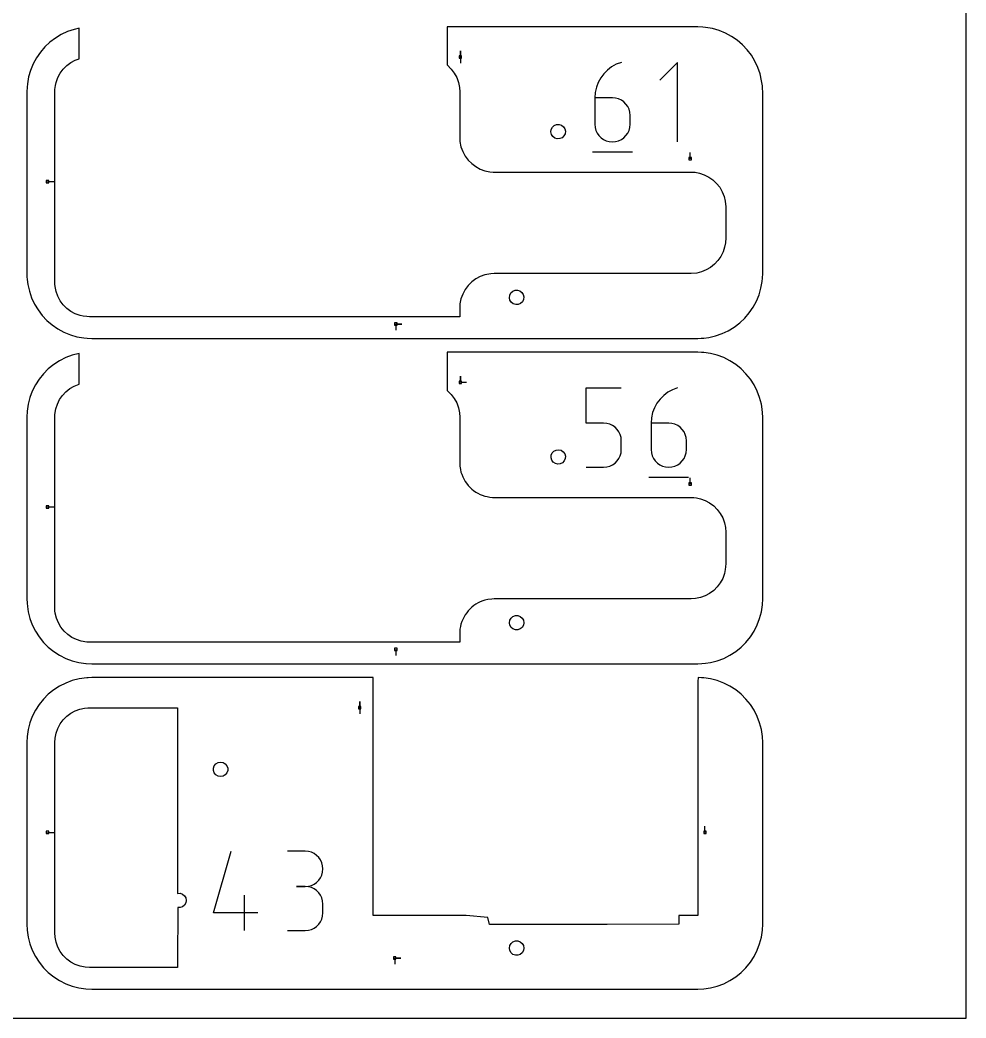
# Model space of a CAD drawing. Extents: x 0 to 570, y 0 to 470.
# Drawn here: x 351.4 to 570, y 0 to 230.6 of the extents above; entities that cross this region are included whole.
import ezdxf

# ---------------------------------------------------------------- set-up
doc = ezdxf.new("R2010")
doc.units = 0

msp = doc.modelspace()

# ---------------------------------------------------------------- linework, layer by layer
at = {"layer": 'annotation', "color": 1}
for p, q in [((453.186883, 222.055631), (453.186883, 223.484381)), ((453.186883, 222.055631), (453.186883, 223.484381)), ((453.186883, 223.484381), (453.186883, 222.055631)), ((453.186883, 222.055631), (453.186883, 220.626881)), ((488.125557, 219.765966), (487.160898, 219.038506)), ((489.197434, 220.35607), (488.125557, 219.765966)), ((490.365525, 220.794034), (489.197434, 220.35607)), ((490.365525, 220.794034), (490.365525, 220.794034)), ((503.363958, 220.794034), (499.281886, 216.710811)), ((503.363958, 202.432197), (503.363958, 220.794034)), ((485.597245, 217.230659), (485.020257, 216.179841)), ((486.314459, 218.188476), (485.597245, 217.230659)), ((487.160898, 219.038506), (486.314459, 218.188476)), ((484.594501, 215.050806), (484.330977, 213.858339)), ((485.020257, 216.179841), (484.594501, 215.050806)), ((484.330977, 213.858339), (484.240691, 212.617225)), ((484.240691, 212.617225), (484.240691, 206.514269)), ((488.318157, 212.617225), (484.240691, 212.617225)), ((489.051498, 212.55178), (488.318157, 212.617225)), ((489.741548, 212.363035), (489.051498, 212.55178)), ((490.376827, 212.062372), (489.741548, 212.363035)), ((490.94586, 211.661172), (490.376827, 212.062372)), ((491.437169, 211.170819), (490.94586, 211.661172)), ((491.839276, 210.602695), (491.437169, 211.170819)), ((492.140706, 209.968181), (491.839276, 210.602695)), ((492.32998, 209.278661), (492.140706, 209.968181)), ((492.395622, 208.545517), (492.32998, 209.278661)), ((492.395622, 206.514269), (492.395622, 208.545517)), ((492.395622, 208.545517), (492.395622, 208.545517)), ((484.240691, 206.514269), (484.240691, 206.514269)), ((484.240691, 206.514269), (484.306523, 205.780769)), ((484.306523, 205.780769), (484.496271, 205.090296)), ((492.140706, 205.090296), (492.32998, 205.780769)), ((492.32998, 205.780769), (492.395622, 206.514269)), ((484.496271, 205.090296), (484.798316, 204.454404)), ((484.798316, 204.454404), (485.20104, 203.884645)), ((485.20104, 203.884645), (485.692822, 203.392571)), ((485.692822, 203.392571), (486.262045, 202.989737)), ((486.262045, 202.989737), (486.897087, 202.687695)), ((489.741548, 202.687695), (490.376827, 202.989737)), ((490.376827, 202.989737), (490.94586, 203.392571)), ((490.94586, 203.392571), (491.437169, 203.884645)), ((491.437169, 203.884645), (491.839276, 204.454404)), ((491.839276, 204.454404), (492.140706, 205.090296)), ((486.897087, 202.687695), (487.586331, 202.497997)), ((487.586331, 202.497997), (488.318157, 202.432197)), ((488.318157, 202.432197), (489.051498, 202.497997)), ((488.318157, 202.432197), (488.318157, 202.432197)), ((489.051498, 202.497997), (489.741548, 202.687695)), ((483.73, 200.136968), (492.910919, 200.136968)), ((506.255636, 198.556444), (506.255636, 199.985194)), ((357.805641, 193.255631), (359.234391, 193.255631)), ((438.255635, 160.35063), (439.684385, 160.35063)), ((438.255635, 160.35063), (439.684385, 160.35063)), ((439.684385, 160.35063), (438.255635, 160.35063)), ((438.255635, 160.35063), (438.255635, 158.92188)), ((453.186883, 146.880628), (453.186883, 148.309378)), ((453.186883, 146.880628), (453.186883, 148.309378)), ((453.186883, 148.309378), (453.186883, 146.880628)), ((453.186883, 146.880628), (454.615633, 146.880628)), ((482.204261, 137.442222), (482.204261, 145.619032)), ((482.204261, 145.619032), (490.359192, 145.619032)), ((503.369715, 145.619032), (502.201624, 145.181068)), ((503.369715, 145.619032), (503.369715, 145.619032)), ((499.318649, 143.013474), (498.601434, 142.055657)), ((500.165088, 143.863504), (499.318649, 143.013474)), ((501.129747, 144.590964), (500.165088, 143.863504)), ((502.201624, 145.181068), (501.129747, 144.590964)), ((498.024447, 141.004839), (497.59869, 139.875804)), ((498.601434, 142.055657), (498.024447, 141.004839)), ((497.335167, 138.683337), (497.244881, 137.442222)), ((497.59869, 139.875804), (497.335167, 138.683337)), ((486.281727, 137.442222), (482.204261, 137.442222)), ((487.013856, 137.376778), (486.281727, 137.442222)), ((487.70326, 137.188033), (487.013856, 137.376778)), ((488.33835, 136.887369), (487.70326, 137.188033)), ((488.907535, 136.48617), (488.33835, 136.887369)), ((489.399223, 135.995817), (488.907535, 136.48617)), ((497.244881, 137.442222), (497.244881, 131.339266)), ((501.322346, 137.442222), (497.244881, 137.442222)), ((502.055688, 137.376778), (501.322346, 137.442222)), ((502.745737, 137.188033), (502.055688, 137.376778)), ((503.381017, 136.887369), (502.745737, 137.188033)), ((503.95005, 136.48617), (503.381017, 136.887369)), ((504.441358, 135.995817), (503.95005, 136.48617)), ((489.801823, 135.427692), (489.399223, 135.995817)), ((490.103745, 134.793179), (489.801823, 135.427692)), ((490.293399, 134.103659), (490.103745, 134.793179)), ((490.359192, 133.370514), (490.293399, 134.103659)), ((504.843466, 135.427692), (504.441358, 135.995817)), ((505.144895, 134.793179), (504.843466, 135.427692)), ((505.33417, 134.103659), (505.144895, 134.793179)), ((505.399812, 133.370514), (505.33417, 134.103659)), ((490.359192, 131.339266), (490.359192, 133.370514)), ((490.359192, 133.370514), (490.359192, 133.370514)), ((505.399812, 131.339266), (505.399812, 133.370514)), ((505.399812, 133.370514), (505.399812, 133.370514)), ((489.398843, 128.709642), (489.801567, 129.279402)), ((489.801567, 129.279402), (490.103613, 129.915294)), ((490.103613, 129.915294), (490.293361, 130.605767)), ((490.293361, 130.605767), (490.359192, 131.339266)), ((497.244881, 131.339266), (497.244881, 131.339266)), ((497.244881, 131.339266), (497.310712, 130.605767)), ((497.310712, 130.605767), (497.50046, 129.915294)), ((497.50046, 129.915294), (497.802506, 129.279402)), ((497.802506, 129.279402), (498.20523, 128.709642)), ((504.441358, 128.709642), (504.843466, 129.279402)), ((504.843466, 129.279402), (505.144895, 129.915294)), ((505.144895, 129.915294), (505.33417, 130.605767)), ((505.33417, 130.605767), (505.399812, 131.339266)), ((482.204261, 127.257195), (486.281727, 127.257195)), ((486.281727, 127.257195), (487.013552, 127.322995)), ((486.281727, 127.257195), (486.281727, 127.257195)), ((487.013552, 127.322995), (487.702796, 127.512692)), ((487.702796, 127.512692), (488.337839, 127.814735)), ((488.337839, 127.814735), (488.907061, 128.217569)), ((488.907061, 128.217569), (489.398843, 128.709642)), ((498.20523, 128.709642), (498.697012, 128.217569)), ((498.697012, 128.217569), (499.266234, 127.814735)), ((499.266234, 127.814735), (499.901277, 127.512692)), ((499.901277, 127.512692), (500.590521, 127.322995)), ((500.590521, 127.322995), (501.322346, 127.257195)), ((501.322346, 127.257195), (502.055688, 127.322995)), ((501.322346, 127.257195), (501.322346, 127.257195)), ((502.055688, 127.322995), (502.745737, 127.512692)), ((502.745737, 127.512692), (503.381017, 127.814735)), ((503.381017, 127.814735), (503.95005, 128.217569)), ((503.95005, 128.217569), (504.441358, 128.709642)), ((496.73419, 124.961966), (505.915108, 124.961966)), ((506.255637, 123.381441), (506.255637, 124.810191)), ((357.805641, 118.080628), (359.234391, 118.080628)), ((438.255635, 85.175628), (438.255635, 83.746878)), ((429.921885, 71.705627), (429.921885, 73.134377)), ((429.921885, 71.705627), (429.921885, 73.134377)), ((429.921885, 73.134377), (429.921885, 71.705627)), ((429.921885, 71.705627), (429.921885, 70.276877)), ((509.684388, 42.905626), (509.684388, 44.334376)), ((357.805641, 42.905626), (359.234391, 42.905626)), ((396.175529, 24.286076), (400.247237, 38.565841)), ((417.334074, 38.544538), (413.256608, 38.544538)), ((418.067416, 38.478715), (417.334074, 38.544538)), ((418.757465, 38.289022), (418.067416, 38.478715)), ((419.392745, 37.987126), (418.757465, 38.289022)), ((419.961777, 37.584695), (419.392745, 37.987126)), ((420.453086, 37.093394), (419.961777, 37.584695)), ((420.855194, 36.524891), (420.453086, 37.093394)), ((421.156623, 35.890851), (420.855194, 36.524891)), ((421.345897, 35.202942), (421.156623, 35.890851)), ((421.411539, 34.47283), (421.345897, 35.202942)), ((420.453086, 31.842726), (420.855194, 32.412667)), ((420.855194, 32.412667), (421.156623, 33.048713)), ((421.156623, 33.048713), (421.345897, 33.739291)), ((421.345897, 33.739291), (421.411539, 34.47283)), ((421.411539, 34.47283), (421.411539, 34.47283)), ((417.334074, 30.389607), (415.292462, 30.389607)), ((415.292462, 30.389607), (417.334074, 30.389607)), ((417.334074, 30.389607), (418.067416, 30.455447)), ((418.067416, 30.323784), (417.334074, 30.389607)), ((417.334074, 30.389607), (417.334074, 30.389607)), ((418.067416, 30.455447), (418.757465, 30.64525)), ((418.757465, 30.134091), (418.067416, 30.323784)), ((418.757465, 30.64525), (419.392745, 30.947446)), ((419.392745, 29.832196), (418.757465, 30.134091)), ((419.392745, 30.947446), (419.961777, 31.350462)), ((419.961777, 31.350462), (420.453086, 31.842726)), ((403.314836, 20.204005), (403.314836, 28.358935)), ((419.961777, 29.429764), (419.392745, 29.832196)), ((420.453086, 28.938463), (419.961777, 29.429764)), ((420.855194, 28.36996), (420.453086, 28.938463)), ((421.156623, 27.73592), (420.855194, 28.36996)), ((421.345897, 27.048011), (421.156623, 27.73592)), ((421.411539, 26.3179), (421.345897, 27.048011)), ((421.411539, 24.276288), (421.411539, 26.3179)), ((421.411539, 26.3179), (421.411539, 26.3179)), ((406.37092, 24.286076), (396.175529, 24.286076)), ((421.156623, 22.857803), (421.345897, 23.545873)), ((421.345897, 23.545873), (421.411539, 24.276288)), ((418.757465, 20.459964), (419.392745, 20.761736)), ((419.392745, 20.761736), (419.961777, 21.164044)), ((419.961777, 21.164044), (420.453086, 21.655251)), ((420.453086, 21.655251), (420.855194, 22.223716)), ((420.855194, 22.223716), (421.156623, 22.857803)), ((413.256608, 20.20458), (417.334074, 20.20458)), ((417.334074, 20.20458), (418.067416, 20.270366)), ((417.334074, 20.20458), (417.334074, 20.20458)), ((418.067416, 20.270366), (418.757465, 20.459964)), ((438.01751, 13.8675), (439.44626, 13.8675)), ((438.01751, 13.8675), (439.44626, 13.8675)), ((439.44626, 13.8675), (438.01751, 13.8675)), ((438.01751, 13.8675), (438.01751, 12.43875))]:
    msp.add_line(p, q, dxfattribs=at)
at = {"layer": 'boundary', "color": 5}
for p, q in [((363.932824, 228.432735), (362.423725, 227.916893)), ((365.09509, 228.73007), (363.932824, 228.432735)), ((365.09509, 225.032025), (365.09509, 228.73007)), ((472.682746, 229.017507), (450.091258, 229.017507)), ((450.091258, 229.017507), (450.091258, 224.810805)), ((492.139204, 229.017507), (472.682746, 229.017507)), ((508.017513, 229.017507), (492.139204, 229.017507)), ((509.220178, 228.961432), (508.017513, 229.017507)), ((509.830199, 228.890934), (509.220178, 228.961432)), ((511.400881, 228.613997), (509.830199, 228.890934)), ((512.933227, 228.171675), (511.400881, 228.613997)), ((359.612031, 226.420382), (358.334205, 225.450281)), ((360.978, 227.243565), (359.612031, 226.420382)), ((362.423725, 227.916893), (360.978, 227.243565)), ((514.409869, 227.568979), (512.933227, 228.171675)), ((515.814089, 226.81274), (514.409869, 227.568979)), ((517.132589, 225.909176), (515.814089, 226.81274)), ((357.18381, 224.367939), (356.144429, 223.155597)), ((358.334205, 225.450281), (357.18381, 224.367939)), ((365.09509, 221.656083), (365.09509, 225.032025)), ((450.091258, 224.810805), (450.091258, 220.202738)), ((518.347541, 224.871611), (517.132589, 225.909176)), ((519.431702, 223.723834), (518.347541, 224.871611)), ((520.404496, 222.44765), (519.431702, 223.723834)), ((355.238172, 221.838752), (354.47922, 220.436082)), ((356.144429, 223.155597), (355.238172, 221.838752)), ((364.209721, 221.321904), (365.09509, 221.656083)), ((521.230389, 221.083238), (520.404496, 222.44765)), ((354.47922, 220.436082), (353.873665, 218.960689)), ((360.721017, 218.309055), (361.417825, 219.246346)), ((361.417825, 219.246346), (362.243671, 220.072192)), ((362.243671, 220.072192), (363.180963, 220.768997)), ((363.180963, 220.768997), (364.209721, 221.321904)), ((450.091258, 220.202738), (451.072199, 219.246346)), ((451.072199, 219.246346), (451.769004, 218.309055)), ((521.906586, 219.638765), (521.230389, 221.083238)), ((522.425398, 218.130604), (521.906586, 219.638765)), ((353.428365, 217.429284), (353.148363, 215.859225)), ((353.873665, 218.960689), (353.428365, 217.429284)), ((359.770887, 216.181998), (360.168113, 217.280296)), ((360.168113, 217.280296), (360.721017, 218.309055)), ((451.769004, 218.309055), (452.321909, 217.280296)), ((452.321909, 217.280296), (452.719134, 216.181998)), ((522.78097, 216.575836), (522.425398, 218.130604)), ((353.067017, 215.079349), (353.017508, 214.017506)), ((353.148363, 215.859225), (353.067017, 215.079349)), ((359.472516, 214.017506), (359.508227, 214.575459)), ((359.508227, 214.575459), (359.621495, 215.448486)), ((359.621495, 215.448486), (359.770887, 216.181998)), ((452.719134, 216.181998), (452.952215, 215.037567)), ((452.952215, 215.037567), (453.017512, 214.017506)), ((522.952436, 215.413227), (522.78097, 216.575836)), ((522.980679, 214.807475), (522.952436, 215.413227)), ((523.017512, 214.017506), (522.980679, 214.807475)), ((353.017508, 214.017506), (353.017508, 183.999859)), ((359.472516, 205.273799), (359.472516, 214.017506)), ((453.017512, 214.017506), (453.017512, 208.214431)), ((523.017512, 202.13164), (523.017512, 214.017506)), ((453.017512, 208.214431), (453.017512, 203.460819)), ((359.472516, 190.965914), (359.472516, 205.273799)), ((453.017512, 203.460819), (453.076322, 202.542166)), ((453.076322, 202.542166), (453.315889, 201.296327)), ((453.315889, 201.296327), (453.713114, 200.198028)), ((523.017512, 172.017507), (523.017512, 202.13164)), ((453.713114, 200.198028), (454.266019, 199.169271)), ((454.266019, 199.169271), (454.962827, 198.23198)), ((454.962827, 198.23198), (455.788671, 197.406132)), ((455.788671, 197.406132), (456.725964, 196.709329)), ((456.725964, 196.709329), (457.754723, 196.156423)), ((457.754723, 196.156423), (458.853024, 195.759197)), ((458.853024, 195.759197), (459.997452, 195.526118)), ((459.997452, 195.526118), (460.741034, 195.469369)), ((460.741034, 195.469369), (466.045513, 195.460818)), ((466.045513, 195.460818), (489.882224, 195.460818)), ((489.882224, 195.460818), (504.621628, 195.460818)), ((504.621628, 195.460818), (506.472507, 195.460818)), ((506.472507, 195.460818), (507.392392, 195.401932)), ((507.392392, 195.401932), (508.412219, 195.208221)), ((508.412219, 195.208221), (509.519583, 194.843236)), ((509.519583, 194.843236), (510.562006, 194.320907)), ((510.562006, 194.320907), (511.517254, 193.652368)), ((511.517254, 193.652368), (512.364997, 192.851866)), ((512.364997, 192.851866), (513.087142, 191.936463)), ((513.087142, 191.936463), (513.668318, 190.92567)), ((359.472516, 181.940743), (359.472516, 190.965914)), ((513.668318, 190.92567), (514.096123, 189.841031)), ((514.096123, 189.841031), (514.361432, 188.70566)), ((514.361432, 188.70566), (514.472515, 187.460819)), ((514.472515, 187.460819), (514.472515, 184.352952)), ((353.017508, 183.999859), (353.017508, 172.017507)), ((514.472515, 184.352952), (514.472515, 180.265802)), ((359.4993, 169.599041), (359.472516, 181.940743)), ((514.472515, 180.265802), (514.415076, 179.120332)), ((514.230299, 178.128754), (513.872626, 177.019341)), ((514.415076, 179.120332), (514.230299, 178.128754)), ((513.357222, 175.973827), (512.695093, 175.014497)), ((513.872626, 177.019341), (513.357222, 175.973827)), ((510.989897, 173.433904), (509.983175, 172.846327)), ((511.900331, 174.161798), (510.989897, 173.433904)), ((512.695093, 175.014497), (511.900331, 174.161798)), ((353.017508, 172.017507), (353.05464, 171.221124)), ((353.05464, 171.221124), (353.082584, 170.621784)), ((456.725964, 170.768994), (455.788671, 170.072193)), ((457.754723, 171.3219), (456.725964, 170.768994)), ((458.853024, 171.719127), (457.754723, 171.3219)), ((460.218009, 171.971995), (458.853024, 171.719127)), ((461.01751, 172.017507), (460.218009, 171.971995)), ((466.045513, 172.017507), (461.01751, 172.017507)), ((489.882224, 172.017507), (466.045513, 172.017507)), ((504.592932, 172.017507), (489.882224, 172.017507)), ((506.472507, 172.017507), (504.592932, 172.017507)), ((507.768309, 172.138962), (506.472507, 172.017507)), ((508.901626, 172.411592), (507.768309, 172.138962)), ((509.983175, 172.846327), (508.901626, 172.411592)), ((522.89094, 170.204817), (522.968402, 170.964214)), ((522.968402, 170.964214), (523.017512, 172.017507)), ((353.082584, 170.621784), (353.249773, 169.488206)), ((353.249773, 169.488206), (353.602285, 167.932821)), ((359.537804, 168.997447), (359.4993, 169.599041)), ((359.770887, 167.853015), (359.537804, 168.997447)), ((454.962827, 169.246344), (454.266019, 168.309054)), ((455.788671, 170.072193), (454.962827, 169.246344)), ((522.171684, 167.101793), (522.614004, 168.634139)), ((522.614004, 168.634139), (522.89094, 170.204817)), ((353.602285, 167.932821), (354.118124, 166.423714)), ((354.118124, 166.423714), (354.791452, 164.977992)), ((360.168113, 166.754713), (359.770887, 167.853015)), ((360.721017, 165.725957), (360.168113, 166.754713)), ((453.315889, 166.181995), (453.082814, 165.037567)), ((453.713114, 167.280296), (453.315889, 166.181995)), ((454.266019, 168.309054), (453.713114, 167.280296)), ((521.568992, 165.625145), (522.171684, 167.101793)), ((354.791452, 164.977992), (355.614634, 163.612027)), ((361.417825, 164.788666), (360.721017, 165.725957)), ((362.243671, 163.962817), (361.417825, 164.788666)), ((363.180962, 163.266015), (362.243671, 163.962817)), ((453.082814, 165.037567), (453.017512, 164.017504)), ((453.017512, 164.017504), (453.017512, 162.918093)), ((519.909187, 162.902433), (520.812745, 164.220927)), ((520.812745, 164.220927), (521.568992, 165.625145)), ((355.614634, 163.612027), (356.584734, 162.334199)), ((356.584734, 162.334199), (357.667081, 161.183803)), ((364.209721, 162.713111), (363.180962, 163.266015)), ((365.308019, 162.315882), (364.209721, 162.713111)), ((366.041531, 162.166494), (365.308019, 162.315882)), ((366.914556, 162.053223), (366.041531, 162.166494)), ((367.472507, 162.017505), (366.914556, 162.053223)), ((377.284204, 162.017505), (367.472507, 162.017505)), ((419.253791, 162.017505), (377.284204, 162.017505)), ((448.619863, 162.017505), (419.253791, 162.017505)), ((453.017512, 162.017505), (448.619863, 162.017505)), ((453.017512, 162.918093), (453.017512, 162.017505)), ((517.723841, 160.603319), (518.87162, 161.687478)), ((518.87162, 161.687478), (519.909187, 162.902433)), ((357.667081, 161.183803), (358.879417, 160.144425)), ((358.879417, 160.144425), (360.196266, 159.238166)), ((360.196266, 159.238166), (361.598939, 158.479216)), ((515.083238, 158.804629), (516.44766, 159.630525)), ((516.44766, 159.630525), (517.723841, 160.603319)), ((361.598939, 158.479216), (363.07433, 157.873659)), ((363.07433, 157.873659), (364.605731, 157.428358)), ((364.605731, 157.428358), (366.175786, 157.148359)), ((366.175786, 157.148359), (366.955664, 157.067013)), ((366.955664, 157.067013), (368.017513, 157.017505)), ((368.017513, 157.017505), (393.032218, 157.017505)), ((393.032218, 157.017505), (437.395375, 157.017505)), ((437.395375, 157.017505), (477.01493, 157.017505)), ((477.01493, 157.017505), (508.017513, 157.017505)), ((508.017513, 157.017505), (508.80748, 157.054337)), ((508.80748, 157.054337), (509.413231, 157.082581)), ((509.413231, 157.082581), (510.575842, 157.254049)), ((510.575842, 157.254049), (512.130612, 157.609622)), ((512.130612, 157.609622), (513.638771, 158.128441)), ((513.638771, 158.128441), (515.083238, 158.804629)), ((362.00171, 152.583321), (360.575229, 151.866035)), ((363.496344, 153.144921), (362.00171, 152.583321)), ((365.09509, 153.555067), (363.496344, 153.144921)), ((365.09509, 151.372877), (365.09509, 153.555067)), ((482.8267, 153.842504), (450.091258, 153.842504)), ((450.091258, 153.842504), (450.091258, 147.746923)), ((496.697571, 153.842504), (482.8267, 153.842504)), ((508.017513, 153.842505), (496.697571, 153.842504)), ((508.874915, 153.802528), (508.017513, 153.842505)), ((509.413231, 153.777428), (508.874915, 153.802528)), ((510.99281, 153.544464), (509.413231, 153.777428)), ((512.538682, 153.144921), (510.99281, 153.544464)), ((514.033316, 152.583322), (512.538682, 153.144921)), ((515.459791, 151.866035), (514.033316, 152.583322)), ((357.980553, 149.989675), (356.870337, 148.879466)), ((359.233069, 151.001187), (357.980553, 149.989675)), ((360.575229, 151.866035), (359.233069, 151.001187)), ((365.09509, 146.481081), (365.09509, 151.372877)), ((516.801957, 151.001187), (515.459791, 151.866035)), ((518.054473, 149.989675), (516.801957, 151.001187)), ((519.164689, 148.879466), (518.054473, 149.989675)), ((355.858826, 147.626941), (354.99398, 146.28479)), ((356.870337, 148.879466), (355.858826, 147.626941)), ((450.091258, 147.746923), (450.091258, 145.027736)), ((520.1762, 147.626941), (519.164689, 148.879466)), ((521.04104, 146.28479), (520.1762, 147.626941)), ((354.99398, 146.28479), (354.276691, 144.858308)), ((362.044691, 144.69821), (362.955131, 145.426106)), ((362.955131, 145.426106), (363.961852, 146.013684)), ((363.961852, 146.013684), (365.09509, 146.481081)), ((521.758341, 144.858309), (521.04104, 146.28479)), ((353.715098, 143.363671), (353.315552, 141.817801)), ((354.276691, 144.858308), (353.715098, 143.363671)), ((360.5878, 142.886183), (361.249936, 143.845512)), ((361.249936, 143.845512), (362.044691, 144.69821)), ((450.091258, 145.027736), (450.54663, 144.596913)), ((450.54663, 144.596913), (451.072199, 144.071344)), ((451.072199, 144.071344), (451.769004, 143.134053)), ((451.769004, 143.134053), (452.321909, 142.105294)), ((522.319929, 143.363672), (521.758341, 144.858309)), ((522.719474, 141.817801), (522.319929, 143.363672)), ((353.315552, 141.817801), (353.082584, 140.238225)), ((359.509093, 139.413978), (359.714728, 140.731256)), ((359.714728, 140.731256), (360.072405, 141.84067)), ((360.072405, 141.84067), (360.5878, 142.886183)), ((452.321909, 142.105294), (452.719134, 141.006996)), ((452.719134, 141.006996), (452.952215, 139.862565)), ((522.890952, 140.655114), (522.719474, 141.817801)), ((353.082584, 140.238225), (353.017508, 138.842504)), ((353.017508, 138.842504), (353.017508, 111.295445)), ((359.472516, 138.842504), (359.509093, 139.413978)), ((359.472516, 130.923796), (359.472516, 138.842504)), ((452.952215, 139.862565), (453.017512, 138.842504)), ((453.017512, 138.842504), (453.017512, 135.018808)), ((522.972999, 139.797203), (522.890952, 140.655114)), ((523.017512, 138.842504), (522.972999, 139.797203)), ((523.017512, 124.478108), (523.017512, 138.842504)), ((453.017512, 135.018808), (453.017512, 128.285817)), ((359.472516, 117.965911), (359.472516, 130.923796)), ((453.017512, 128.285817), (453.064817, 127.546873)), ((453.064817, 127.546873), (453.187424, 126.752109)), ((453.187424, 126.752109), (453.315889, 126.121325)), ((453.315889, 126.121325), (453.494173, 125.628382)), ((453.494173, 125.628382), (453.713114, 125.023026)), ((453.713114, 125.023026), (453.961271, 124.561295)), ((453.961271, 124.561295), (454.266019, 123.994268)), ((454.266019, 123.994268), (454.578763, 123.57359)), ((454.578763, 123.57359), (454.962827, 123.056978)), ((454.962827, 123.056978), (455.333486, 122.686317)), ((455.333486, 122.686317), (455.788671, 122.23113)), ((455.788671, 122.23113), (456.209351, 121.918388)), ((523.017512, 96.842504), (523.017512, 124.478108)), ((456.209351, 121.918388), (456.725964, 121.534327)), ((456.725964, 121.534327), (457.187696, 121.286169)), ((457.187696, 121.286169), (457.754723, 120.981421)), ((457.754723, 120.981421), (458.247667, 120.803136)), ((458.247667, 120.803136), (458.853024, 120.584194)), ((458.853024, 120.584194), (459.366671, 120.479583)), ((459.366671, 120.479583), (459.997452, 120.351115)), ((459.997452, 120.351115), (460.625911, 120.297928)), ((460.625911, 120.297928), (463.389024, 120.285816)), ((463.389024, 120.285816), (497.151215, 120.285816)), ((497.151215, 120.285816), (504.10322, 120.285816)), ((504.10322, 120.285816), (506.472507, 120.285816)), ((506.472507, 120.285816), (507.078627, 120.247015)), ((507.078627, 120.247015), (507.708179, 120.176605)), ((507.708179, 120.176605), (508.637001, 119.987439)), ((508.637001, 119.987439), (509.735304, 119.590213)), ((359.472516, 105.640741), (359.472516, 117.965911)), ((509.735304, 119.590213), (510.764069, 119.037306)), ((510.764069, 119.037306), (511.701348, 118.340504)), ((511.701348, 118.340504), (512.527206, 117.514656)), ((512.527206, 117.514656), (513.224002, 116.577364)), ((513.224002, 116.577364), (513.776918, 115.548606)), ((513.776918, 115.548606), (514.174144, 114.450308)), ((514.174144, 114.450308), (514.407209, 113.305876)), ((514.407209, 113.305876), (514.472515, 112.285817)), ((353.017508, 111.295445), (353.017508, 96.842504)), ((514.472515, 112.285817), (514.472515, 110.238016)), ((514.472515, 110.238016), (514.472515, 105.006108)), ((359.472517, 94.842502), (359.472516, 105.640741)), ((514.434668, 104.251348), (514.370138, 103.64041)), ((514.472515, 105.006108), (514.434668, 104.251348)), ((513.776918, 101.579714), (513.224003, 100.550955)), ((514.174144, 102.678013), (513.776918, 101.579714)), ((514.370138, 103.64041), (514.174144, 102.678013)), ((512.527206, 99.613664), (511.701348, 98.787816)), ((513.224003, 100.550955), (512.527206, 99.613664)), ((507.492569, 96.907801), (506.472507, 96.842505)), ((508.637, 97.140881), (507.492569, 96.907801)), ((509.735304, 97.538108), (508.637, 97.140881)), ((510.764069, 98.091014), (509.735304, 97.538108)), ((511.701348, 98.787816), (510.764069, 98.091014)), ((353.017508, 96.842504), (353.062296, 95.881919)), ((353.062296, 95.881919), (353.140141, 95.056534)), ((353.140141, 95.056534), (353.315552, 93.867206)), ((359.521285, 94.080539), (359.472517, 94.842502)), ((455.788671, 94.897191), (455.418012, 94.52653)), ((456.305285, 95.281251), (455.788671, 94.897191)), ((456.725964, 95.593992), (456.305285, 95.281251)), ((457.292991, 95.89874), (456.725964, 95.593992)), ((457.754723, 96.146898), (457.292991, 95.89874)), ((458.36008, 96.36584), (457.754723, 96.146898)), ((458.853024, 96.544124), (458.36008, 96.36584)), ((459.483805, 96.672592), (458.853024, 96.544124)), ((460.424477, 96.815518), (459.483805, 96.672592)), ((461.01751, 96.842504), (460.424477, 96.815518)), ((463.389024, 96.842504), (461.01751, 96.842504)), ((497.151214, 96.842504), (463.389024, 96.842504)), ((504.089685, 96.842504), (497.151214, 96.842504)), ((506.472507, 96.842505), (504.089685, 96.842504)), ((522.719474, 93.867206), (522.952436, 95.446782)), ((522.952436, 95.446782), (523.017512, 96.842504)), ((353.315552, 93.867206), (353.715098, 92.321338)), ((353.715098, 92.321338), (354.276691, 90.826695)), ((359.593964, 93.546705), (359.521285, 94.080539)), ((359.866595, 92.413388), (359.593964, 93.546705)), ((360.30133, 91.331842), (359.866595, 92.413388)), ((454.017862, 92.672321), (453.713113, 92.105293)), ((454.266019, 93.134052), (454.017862, 92.672321)), ((454.650082, 93.650664), (454.266019, 93.134052)), ((454.962827, 94.071342), (454.650082, 93.650664)), ((455.418012, 94.52653), (454.962827, 94.071342)), ((521.758341, 90.826695), (522.319929, 92.321338)), ((522.319929, 92.321338), (522.719474, 93.867206)), ((354.276691, 90.826695), (354.99398, 89.40022)), ((360.888906, 90.325124), (360.30133, 91.331842)), ((361.616805, 89.414683), (360.888906, 90.325124)), ((453.211279, 90.493346), (453.082814, 89.862565)), ((453.315889, 91.006993), (453.211279, 90.493346)), ((453.53483, 91.61235), (453.315889, 91.006993)), ((453.713113, 92.105293), (453.53483, 91.61235)), ((521.04104, 89.40022), (521.758341, 90.826695)), ((354.99398, 89.40022), (355.858826, 88.058063)), ((355.858826, 88.058063), (356.870338, 86.805544)), ((362.469502, 88.619927), (361.616805, 89.414683)), ((363.428832, 87.957796), (362.469502, 88.619927)), ((364.474345, 87.442401), (363.428832, 87.957796)), ((453.082814, 89.862565), (453.017512, 88.842502)), ((453.017512, 88.842502), (453.017512, 88.11809)), ((453.017512, 88.11809), (453.017512, 86.842503)), ((519.164689, 86.805544), (520.1762, 88.058063)), ((520.1762, 88.058063), (521.04104, 89.40022)), ((356.870338, 86.805544), (357.980553, 85.695329)), ((357.980553, 85.695329), (359.233069, 84.68382)), ((365.583759, 87.084722), (364.474345, 87.442401)), ((366.901035, 86.879086), (365.583759, 87.084722)), ((367.472506, 86.842503), (366.901035, 86.879086)), ((380.871793, 86.842503), (367.472506, 86.842503)), ((408.525916, 86.842503), (380.871793, 86.842503)), ((450.119863, 86.842503), (408.525916, 86.842503)), ((453.017512, 86.842503), (450.119863, 86.842503)), ((516.801958, 84.68382), (518.054473, 85.695329)), ((518.054473, 85.695329), (519.164689, 86.805544)), ((359.233069, 84.68382), (360.575229, 83.818972)), ((360.575229, 83.818972), (362.00171, 83.101686)), ((362.00171, 83.101686), (363.496344, 82.540089)), ((512.538682, 82.540089), (514.033316, 83.101685)), ((514.033316, 83.101685), (515.459791, 83.818971)), ((515.459791, 83.818971), (516.801958, 84.68382)), ((363.496344, 82.540089), (365.04221, 82.140543)), ((365.04221, 82.140543), (366.621783, 81.907578)), ((366.621783, 81.907578), (366.736726, 81.902219)), ((366.736726, 81.902219), (368.017513, 81.842503)), ((368.017513, 81.842503), (390.973395, 81.842503)), ((390.973395, 81.842503), (431.685263, 81.842502)), ((431.685263, 81.842502), (479.566583, 81.842502)), ((479.566583, 81.842502), (508.017513, 81.842502)), ((508.017513, 81.842502), (508.97221, 81.887016)), ((508.97221, 81.887016), (509.830122, 81.969064)), ((509.830122, 81.969064), (510.99281, 82.140543)), ((510.99281, 82.140543), (512.538682, 82.540089)), ((366.893064, 78.623978), (365.084346, 78.376486)), ((367.154879, 78.639303), (366.893064, 78.623978)), ((368.017513, 78.667502), (367.154879, 78.639303)), ((377.264566, 78.667502), (368.017513, 78.667502)), ((433.01751, 78.667502), (377.264566, 78.667502)), ((433.01751, 24.569588), (433.01751, 78.667502)), ((508.08794, 78.664218), (508.017513, 77.765415)), ((508.857285, 78.628347), (508.08794, 78.664218)), ((509.41323, 78.602426), (508.857285, 78.628347)), ((510.992809, 78.369461), (509.41323, 78.602426)), ((360.575228, 76.691033), (359.233068, 75.826184)), ((362.00171, 77.408319), (360.575228, 76.691033)), ((363.496344, 77.969919), (362.00171, 77.408319)), ((365.084346, 78.376486), (363.496344, 77.969919)), ((508.017513, 77.765415), (508.017513, 23.667501)), ((512.538682, 77.969919), (510.992809, 78.369461)), ((514.033315, 77.408319), (512.538682, 77.969919)), ((515.459791, 76.691033), (514.033315, 77.408319)), ((516.801957, 75.826184), (515.459791, 76.691033)), ((357.980553, 74.814673), (356.870337, 73.704463)), ((359.233068, 75.826184), (357.980553, 74.814673)), ((518.054473, 74.814673), (516.801957, 75.826184)), ((519.164688, 73.704463), (518.054473, 74.814673)), ((355.858826, 72.451939), (354.99398, 71.109788)), ((356.870337, 73.704463), (355.858826, 72.451939)), ((520.1762, 72.451938), (519.164688, 73.704463)), ((521.04104, 71.109788), (520.1762, 72.451938)), ((354.276691, 69.683306), (353.715097, 68.188669)), ((354.99398, 71.109788), (354.276691, 69.683306)), ((521.758341, 69.683306), (521.04104, 71.109788)), ((522.319928, 68.188669), (521.758341, 69.683306)), ((353.715097, 68.188669), (353.315552, 66.642799)), ((522.719474, 66.642799), (522.319928, 68.188669)), ((353.082584, 65.063223), (353.017508, 63.667502)), ((353.315552, 66.642799), (353.082584, 65.063223)), ((522.953029, 65.0505), (522.719474, 66.642799)), ((523.017511, 63.667502), (522.953029, 65.0505)), ((353.017508, 63.667502), (353.017508, 42.543972)), ((523.017512, 42.858929), (523.017511, 63.667502)), ((353.017508, 42.543972), (353.017508, 21.667502)), ((523.017512, 21.667502), (523.017512, 42.858929)), ((433.01751, 23.667501), (433.01751, 24.569588)), ((433.855917, 23.667501), (433.01751, 23.667501)), ((454.545941, 23.667501), (433.855917, 23.667501)), ((459.54193, 23.222406), (454.545941, 23.667501)), ((459.87187, 21.644002), (459.54193, 23.222406)), ((503.64046, 23.667501), (503.640424, 21.652989)), ((507.05475, 23.667501), (503.64046, 23.667501)), ((508.017513, 23.667501), (507.05475, 23.667501)), ((353.017508, 21.667502), (353.082201, 20.27999)), ((487.107722, 21.644003), (459.87187, 21.644002)), ((503.640424, 21.652989), (487.107722, 21.644003)), ((522.952435, 20.27178), (523.017512, 21.667502)), ((353.082201, 20.27999), (353.315552, 18.692204)), ((353.315552, 18.692204), (353.715097, 17.146336)), ((522.319928, 17.146336), (522.719474, 18.692204)), ((522.719474, 18.692204), (522.952435, 20.27178)), ((353.715097, 17.146336), (354.276691, 15.651693)), ((521.758341, 15.651693), (522.319928, 17.146336)), ((354.276691, 15.651693), (354.99398, 14.225218)), ((354.99398, 14.225218), (355.858826, 12.883061)), ((520.1762, 12.883061), (521.04104, 14.225218)), ((521.04104, 14.225218), (521.758341, 15.651693)), ((355.858826, 12.883061), (356.870337, 11.630542)), ((356.870337, 11.630542), (357.980553, 10.520326)), ((518.054473, 10.520326), (519.164688, 11.630542)), ((519.164688, 11.630542), (520.1762, 12.883061)), ((357.980553, 10.520326), (359.233068, 9.508818)), ((359.233068, 9.508818), (360.575228, 8.643969)), ((515.459791, 8.643969), (516.801957, 9.508818)), ((516.801957, 9.508818), (518.054473, 10.520326)), ((360.575228, 8.643969), (362.00171, 7.926683)), ((362.00171, 7.926683), (363.496344, 7.365087)), ((363.496344, 7.365087), (365.04221, 6.965541)), ((365.04221, 6.965541), (366.621783, 6.732576)), ((509.400507, 6.731983), (510.99281, 6.965541)), ((510.99281, 6.965541), (512.538682, 7.365087)), ((512.538682, 7.365087), (514.033316, 7.926683)), ((514.033316, 7.926683), (515.459791, 8.643969)), ((366.621783, 6.732576), (368.017513, 6.6675)), ((368.017513, 6.6675), (385.620454, 6.6675)), ((385.620454, 6.6675), (416.838971, 6.6675)), ((416.838971, 6.6675), (486.20088, 6.6675)), ((486.20088, 6.6675), (508.017513, 6.6675)), ((508.017513, 6.6675), (509.400507, 6.731983))]:
    msp.add_line(p, q, dxfattribs=at)
at = {"layer": 'frame', "color": 5}
for p, q in [((570, 0), (570, 470)), ((0, 0), (570, 0))]:
    msp.add_line(p, q, dxfattribs=at)
at = {"layer": 'hole', "color": 5}
for p, q in [((453.472633, 222.341381), (452.901133, 222.341381)), ((452.901133, 222.341381), (452.901133, 221.769881)), ((452.901133, 221.769881), (453.472633, 221.769881)), ((453.472633, 221.769881), (453.472633, 222.341381)), ((474.111467, 204.738701), (474.186652, 205.314712)), ((474.186652, 205.314712), (474.454313, 205.830271)), ((474.454313, 205.830271), (474.88216, 206.223194)), ((474.88216, 206.223194), (475.418594, 206.446088)), ((475.418594, 206.446088), (475.998913, 206.472069)), ((475.998913, 206.472069), (476.553116, 206.298003)), ((476.553116, 206.298003), (477.014361, 205.944885)), ((477.014361, 205.944885), (477.327024, 205.455306)), ((477.327024, 205.455306), (477.45338, 204.888318)), ((474.237825, 204.171711), (474.111467, 204.738701)), ((474.550485, 203.682132), (474.237825, 204.171711)), ((475.011732, 203.329014), (474.550485, 203.682132)), ((475.565938, 203.154949), (475.011732, 203.329014)), ((476.146257, 203.180929), (475.565938, 203.154949)), ((476.682686, 203.403823), (476.146257, 203.180929)), ((477.110536, 203.796745), (476.682686, 203.403823)), ((477.378195, 204.312305), (477.110536, 203.796745)), ((477.45338, 204.888318), (477.378195, 204.312305)), ((506.541386, 198.842194), (505.969886, 198.842194)), ((505.969886, 198.842194), (505.969886, 198.270694)), ((506.541386, 198.270694), (506.541386, 198.842194)), ((505.969886, 198.270694), (506.541386, 198.270694)), ((358.091391, 193.541381), (357.519891, 193.541381)), ((357.519891, 193.541381), (357.519891, 192.969881)), ((357.519891, 192.969881), (358.091391, 192.969881)), ((358.091391, 192.969881), (358.091391, 193.541381)), ((464.499789, 166.434317), (464.572063, 167.010583)), ((464.628969, 165.868082), (464.499789, 166.434317)), ((464.572063, 167.010583), (464.837077, 167.527378)), ((464.837077, 167.527378), (465.262857, 167.922366)), ((465.262857, 167.922366), (465.798057, 168.147908)), ((465.798057, 168.147908), (466.37812, 168.1768)), ((466.37812, 168.1768), (466.933081, 168.005555)), ((466.933081, 168.005555), (467.396003, 167.654831)), ((467.396003, 167.654831), (467.711056, 167.166927)), ((467.711056, 167.166927), (467.840236, 166.600695)), ((467.840236, 166.600695), (467.767961, 166.024427)), ((464.944022, 165.380181), (464.628969, 165.868082)), ((465.406945, 165.029456), (464.944022, 165.380181)), ((465.961907, 164.858212), (465.406945, 165.029456)), ((466.541972, 164.887103), (465.961907, 164.858212)), ((467.077168, 165.112646), (466.541972, 164.887103)), ((467.502949, 165.507634), (467.077168, 165.112646)), ((467.767961, 166.024427), (467.502949, 165.507634)), ((438.541385, 160.63638), (437.969885, 160.63638)), ((437.969885, 160.63638), (437.969885, 160.06488)), ((437.969885, 160.06488), (438.541385, 160.06488)), ((438.541385, 160.06488), (438.541385, 160.63638)), ((453.472633, 147.166378), (452.901133, 147.166378)), ((452.901133, 147.166378), (452.901133, 146.594878)), ((452.901133, 146.594878), (453.472633, 146.594878)), ((453.472633, 146.594878), (453.472633, 147.166378)), ((474.121742, 129.446271), (474.156145, 130.02585)), ((474.287645, 128.889877), (474.121742, 129.446271)), ((474.156145, 130.02585), (474.386704, 130.558711)), ((474.386704, 130.558711), (474.785604, 130.98058)), ((474.785604, 130.98058), (475.304737, 131.240577)), ((475.304737, 131.240577), (475.881486, 131.30734)), ((475.881486, 131.30734), (476.446286, 131.172818)), ((476.446286, 131.172818), (476.93101, 130.853233)), ((476.93101, 130.853233), (477.277211, 130.387136)), ((477.408705, 129.251163), (477.178151, 128.718302)), ((477.277211, 130.387136), (477.443107, 129.830743)), ((477.443107, 129.830743), (477.408705, 129.251163)), ((474.633838, 128.423779), (474.287645, 128.889877)), ((475.118567, 128.104195), (474.633838, 128.423779)), ((475.683368, 127.969673), (475.118567, 128.104195)), ((476.260118, 128.036435), (475.683368, 127.969673)), ((476.779244, 128.296431), (476.260118, 128.036435)), ((477.178151, 128.718302), (476.779244, 128.296431)), ((506.541387, 123.667191), (505.969887, 123.667191)), ((505.969887, 123.667191), (505.969887, 123.095691)), ((505.969887, 123.095691), (506.541387, 123.095691)), ((506.541387, 123.095691), (506.541387, 123.667191)), ((358.091391, 118.366378), (357.519891, 118.366378)), ((357.519891, 118.366378), (357.519891, 117.794878)), ((357.519891, 117.794878), (358.091391, 117.794878)), ((358.091391, 117.794878), (358.091391, 118.366378)), ((464.593677, 91.916243), (464.884974, 92.420781)), ((464.884974, 92.420781), (465.331262, 92.795262)), ((465.331262, 92.795262), (465.878718, 92.99452)), ((465.878718, 92.99452), (466.46131, 92.99452)), ((466.46131, 92.99452), (467.008764, 92.795262)), ((467.008764, 92.795262), (467.455051, 92.420781)), ((467.455051, 92.420781), (467.746349, 91.916243)), ((464.492511, 91.342504), (464.593677, 91.916243)), ((464.593677, 90.768762), (464.492511, 91.342504)), ((464.884975, 90.264227), (464.593677, 90.768762)), ((465.331262, 89.889746), (464.884975, 90.264227)), ((467.455051, 90.264227), (467.008764, 89.889746)), ((467.746349, 90.768762), (467.455051, 90.264227)), ((467.746349, 91.916243), (467.847515, 91.342504)), ((467.847515, 91.342504), (467.746349, 90.768762)), ((465.878718, 89.690488), (465.331262, 89.889746)), ((466.46131, 89.690488), (465.878718, 89.690488)), ((467.008764, 89.889746), (466.46131, 89.690488)), ((438.541385, 85.461378), (437.969885, 85.461378)), ((437.969885, 85.461378), (437.969885, 84.889878)), ((438.541385, 84.889878), (438.541385, 85.461378)), ((437.969885, 84.889878), (438.541385, 84.889878)), ((365.260677, 71.355106), (366.323859, 71.580853)), ((366.323859, 71.580853), (367.097783, 71.643513)), ((367.097783, 71.643513), (386.03022, 71.667502)), ((386.03022, 71.667502), (387.802173, 71.667502)), ((387.802173, 71.667502), (387.802173, 32.540185)), ((430.207635, 71.991377), (429.636135, 71.991377)), ((429.636135, 71.991377), (429.636135, 71.419877)), ((430.207635, 71.419877), (430.207635, 71.991377)), ((361.417825, 68.896342), (362.243671, 69.722188)), ((362.243671, 69.722188), (363.180962, 70.418993)), ((363.180962, 70.418993), (364.209721, 70.971899)), ((364.209721, 70.971899), (365.260677, 71.355106)), ((429.636135, 71.419877), (430.207635, 71.419877)), ((359.770887, 65.831994), (360.168113, 66.930292)), ((360.168113, 66.930292), (360.721017, 67.95905)), ((360.721017, 67.95905), (361.417825, 68.896342)), ((359.472516, 63.667502), (359.534555, 64.636799)), ((359.534555, 64.636799), (359.770887, 65.831994)), ((359.472516, 57.893794), (359.472516, 63.667502)), ((359.472516, 48.445908), (359.472516, 57.893794)), ((396.130407, 57.754799), (396.329669, 58.302254)), ((396.130408, 57.172209), (396.130407, 57.754799)), ((396.329669, 58.302254), (396.704149, 58.748543)), ((396.704149, 58.748543), (397.208685, 59.039839)), ((397.208685, 59.039839), (397.782423, 59.141005)), ((397.782423, 59.141005), (398.356162, 59.03984)), ((398.356162, 59.03984), (398.8607, 58.748543)), ((398.8607, 58.748543), (399.235181, 58.302254)), ((399.235181, 58.302254), (399.434439, 57.754799)), ((399.434439, 57.754799), (399.434439, 57.172209)), ((396.329669, 56.624754), (396.130408, 57.172209)), ((396.704149, 56.178465), (396.329669, 56.624754)), ((397.208685, 55.887169), (396.704149, 56.178465)), ((397.782423, 55.786005), (397.208685, 55.887169)), ((398.356162, 55.887169), (397.782423, 55.786005)), ((398.8607, 56.178465), (398.356162, 55.887169)), ((399.235181, 56.624754), (398.8607, 56.178465)), ((399.434439, 57.172209), (399.235181, 56.624754)), ((359.472516, 27.540738), (359.472516, 48.445908)), ((358.091391, 43.191376), (357.519891, 43.191376)), ((357.519891, 43.191376), (357.519891, 42.619876)), ((357.519891, 42.619876), (358.091391, 42.619876)), ((358.091391, 42.619876), (358.091391, 43.191376)), ((509.970138, 43.191376), (509.398638, 43.191376)), ((509.398638, 43.191376), (509.398638, 42.619876)), ((509.398638, 42.619876), (509.970138, 42.619876)), ((509.970138, 42.619876), (509.970138, 43.191376)), ((387.802173, 32.540185), (387.802173, 28.804176)), ((387.802173, 28.804176), (388.461308, 28.819517)), ((388.461308, 28.819517), (389.008761, 28.620259)), ((389.008761, 28.620259), (389.455052, 28.245778)), ((389.455052, 28.245778), (389.746346, 27.741239)), ((389.746346, 27.741239), (389.847512, 27.167501)), ((359.472516, 19.6675), (359.472516, 27.540738)), ((387.878716, 25.515487), (387.802173, 12.875842)), ((388.461308, 25.515487), (387.878716, 25.515487)), ((389.008761, 25.714743), (388.461308, 25.515487)), ((389.455052, 26.089224), (389.008761, 25.714743)), ((389.746346, 26.593762), (389.455052, 26.089224)), ((389.847512, 27.167501), (389.746346, 26.593762)), ((359.537804, 18.647442), (359.472516, 19.6675)), ((359.770887, 17.503011), (359.537804, 18.647442)), ((360.168113, 16.404709), (359.770887, 17.503011)), ((360.721016, 15.375953), (360.168113, 16.404709)), ((464.492511, 16.167502), (464.593676, 16.74124)), ((464.593676, 15.59376), (464.492511, 16.167502)), ((464.593676, 16.74124), (464.884974, 17.245779)), ((464.884974, 17.245779), (465.331262, 17.620259)), ((465.331262, 17.620259), (465.878718, 17.819518)), ((465.878718, 17.819518), (466.46131, 17.819518)), ((466.46131, 17.819518), (467.008763, 17.620259)), ((467.008763, 17.620259), (467.455051, 17.245779)), ((467.455051, 17.245779), (467.746349, 16.74124)), ((467.746349, 16.74124), (467.847514, 16.167502)), ((467.847514, 16.167502), (467.746349, 15.59376)), ((361.417825, 14.438661), (360.721016, 15.375953)), ((362.243671, 13.612813), (361.417825, 14.438661)), ((438.30326, 14.15325), (437.73176, 14.15325)), ((437.73176, 14.15325), (437.73176, 13.58175)), ((438.30326, 13.58175), (438.30326, 14.15325)), ((464.876176, 15.10179), (464.593676, 15.59376)), ((464.884974, 15.089225), (464.876176, 15.10179)), ((465.331262, 14.714744), (464.884974, 15.089225)), ((465.878718, 14.515486), (465.331262, 14.714744)), ((466.46131, 14.515486), (465.878718, 14.515486)), ((467.008764, 14.714744), (466.46131, 14.515486)), ((467.455051, 15.089224), (467.008764, 14.714744)), ((467.746349, 15.59376), (467.455051, 15.089224)), ((363.180962, 12.916011), (362.243671, 13.612813)), ((364.209721, 12.363107), (363.180962, 12.916011)), ((365.308018, 11.965878), (364.209721, 12.363107)), ((366.503213, 11.729551), (365.308018, 11.965878)), ((367.472506, 11.667501), (366.503213, 11.729551)), ((386.03022, 11.667501), (367.472506, 11.667501)), ((387.802173, 11.667501), (386.03022, 11.667501)), ((387.802173, 12.875842), (387.802173, 11.667501)), ((437.73176, 13.58175), (438.30326, 13.58175))]:
    msp.add_line(p, q, dxfattribs=at)

doc.saveas('drawing.dxf')
